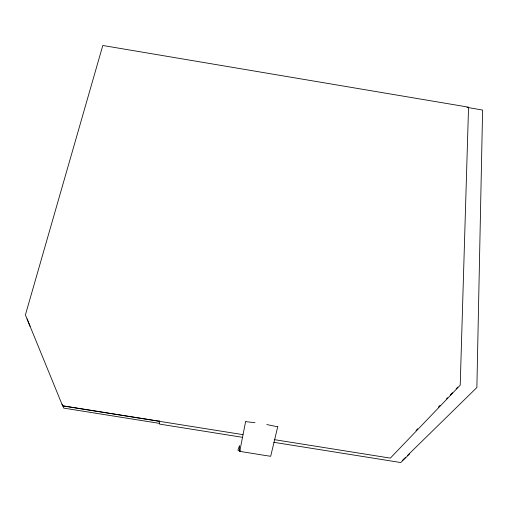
<?xml version="1.0" encoding="UTF-8"?>
<svg xmlns="http://www.w3.org/2000/svg" width="508" height="508" viewBox="0 0 508 508"><rect width="100%" height="100%" fill="white"/><g stroke="black" fill="none" stroke-linecap="round" stroke-linejoin="round"><path stroke-width="0.76" d="M266.783 424.555L276.098 426.466L277.812 426.377L270.681 456.286C260.439 454.793 249.942 452.945 239.751 451.39L245.681 421.24L246.717 421.773L254.984 422.669M30.105 326.301L25.4 314.935L102.794 45.479L468.547 107.169L460.216 385.172L390.354 458.114L274.295 439.636M409.619 453.923L400.78 462.534L273.863 442.316M416.052 430.486L417.684 428.771M438.404 407.067L440.042 405.352M446.519 398.894L447.592 397.77M450.285 394.957L452.431 392.709M456.197 388.772L457.81 387.083M405.714 457.213L402.228 460.565M407.403 455.555L476.872 387.528L482.6 110.065L466.985 107.347M240.297 450.945L237.903 450.279L239.509 445.573L239.751 451.39M159.556 421.253L63.182 405.873M242.951 434.638L62.63 405.886L27.064 318.903M159.48 423.38L63.741 408.121L62.052 404.108M242.526 437.325L159.493 424.091L159.207 420.872"/></g></svg>
